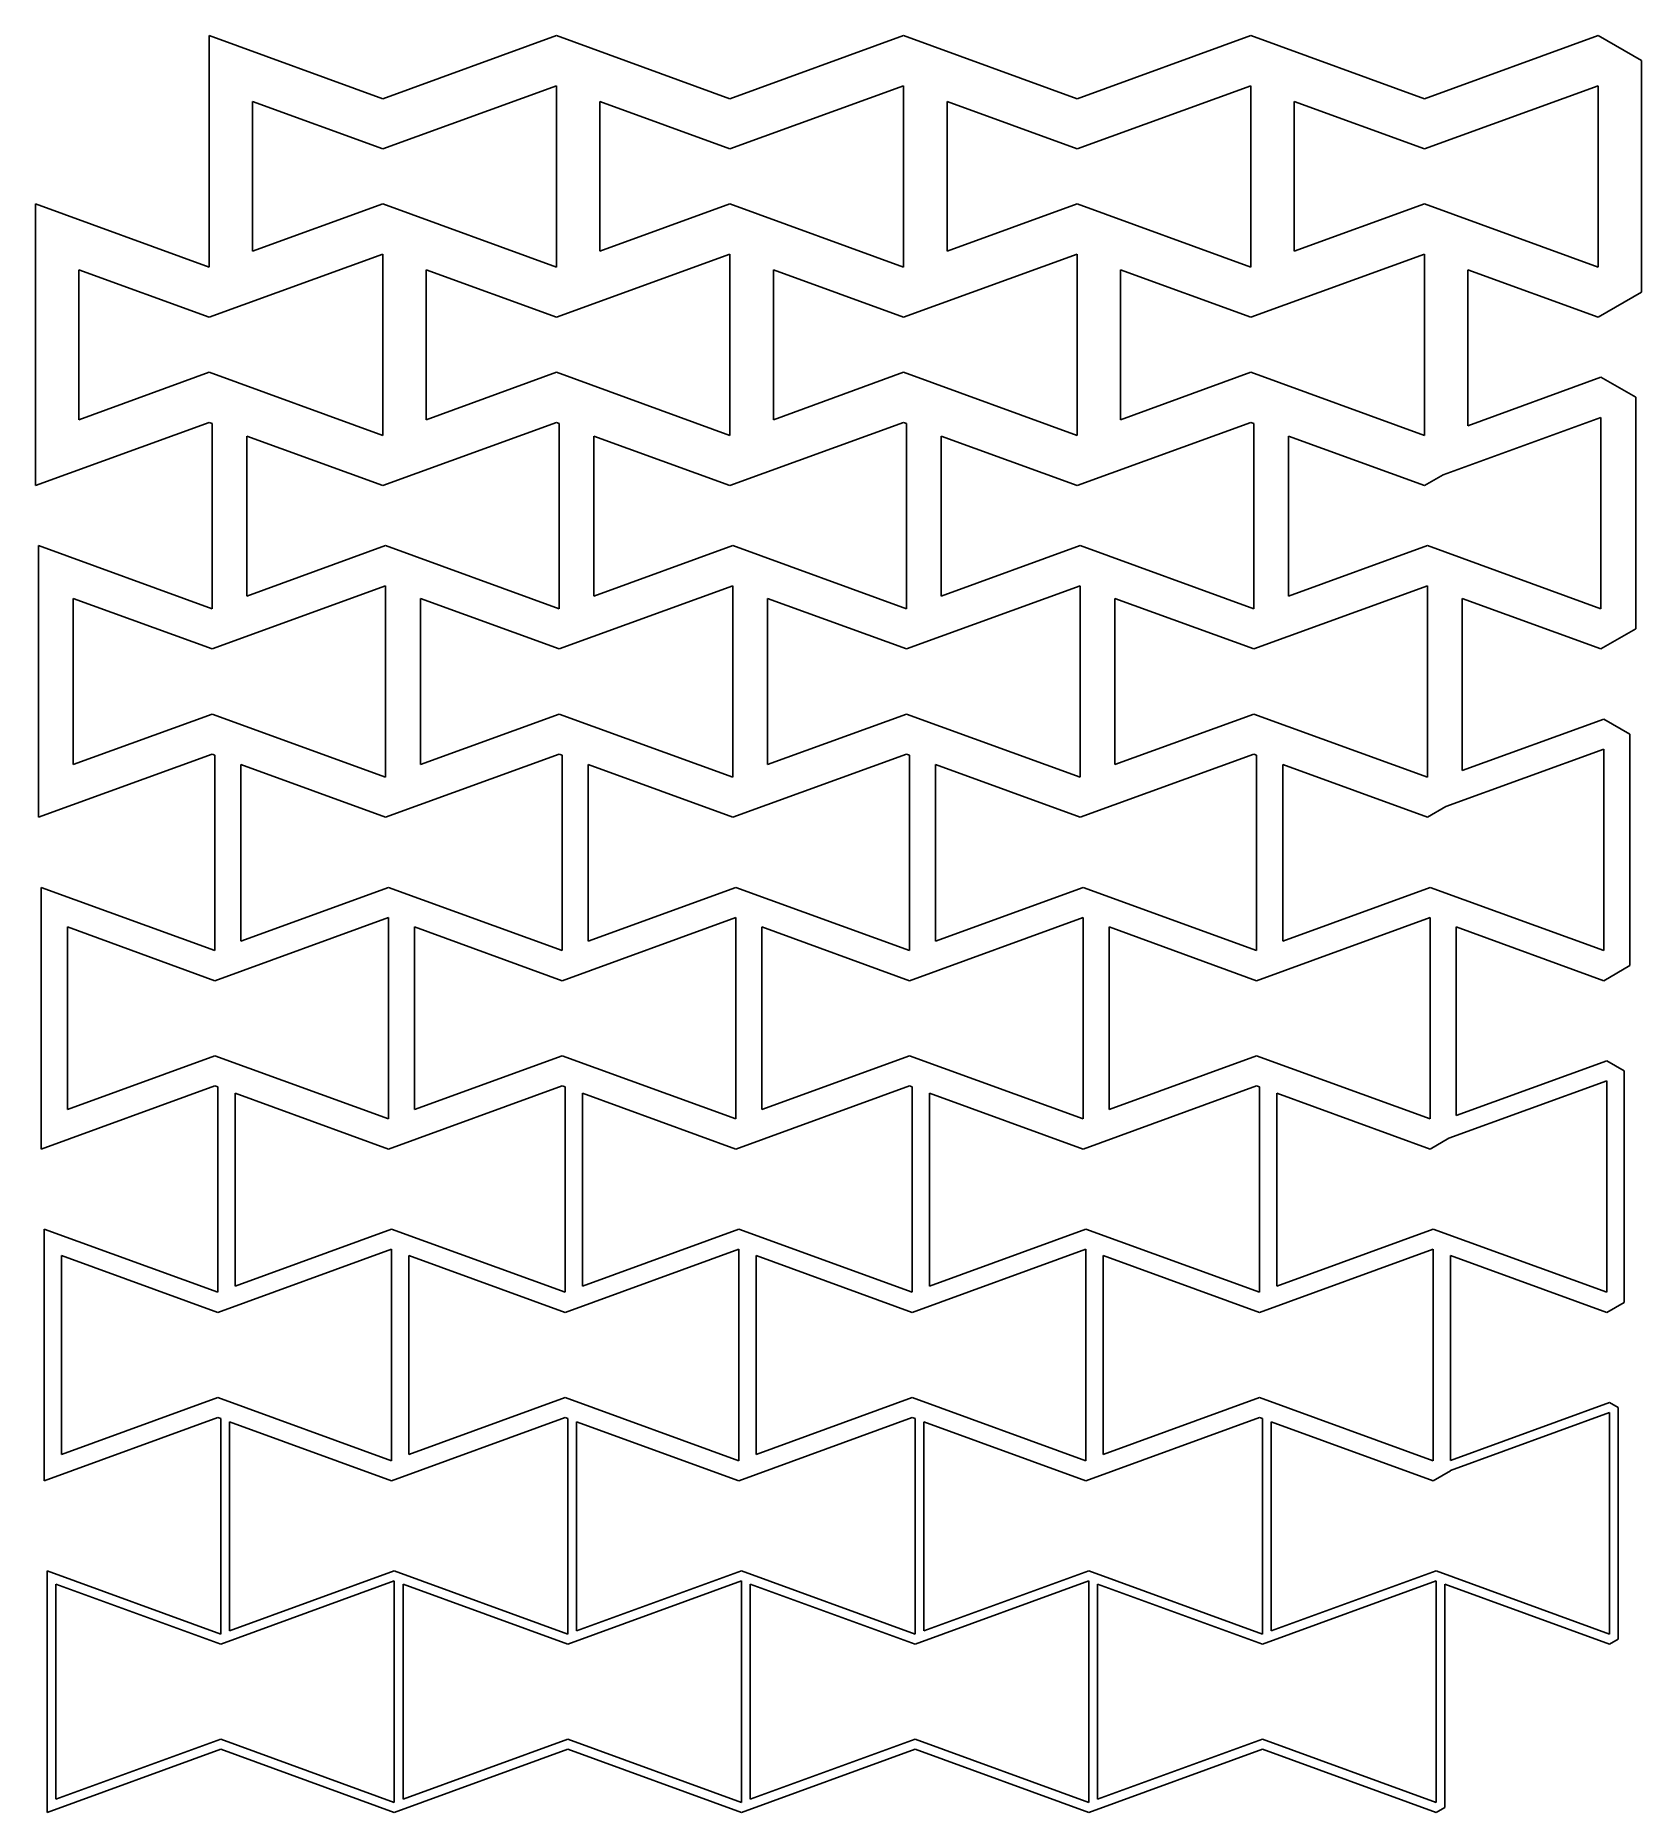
# Model space of a CAD drawing. Header units: metres. Extents: x -0.6 to 68.8, y 14.3 to 91.1.
import ezdxf

# ---------------------------------------------------------------- set-up
doc = ezdxf.new("R2010")
doc.units = ezdxf.units.M

msp = doc.modelspace()

# ---------------------------------------------------------------- linework, layer by layer
for p, q in [((14.375, 88.3252), (6.875, 91.055)), ((6.875, 91.055), (6.875, 81.055)), ((21.875, 91.055), (14.375, 88.3252)), ((29.375, 88.3252), (21.875, 91.055)), ((36.875, 91.055), (29.375, 88.3252)), ((44.375, 88.3252), (36.875, 91.055)), ((51.875, 91.055), (44.375, 88.3252)), ((59.375, 88.3252), (51.875, 91.055)), ((66.875, 91.055), (59.375, 88.3252)), ((68.75, 89.9724), (66.875, 91.055)), ((68.75, 79.9724), (68.75, 89.9724)), ((14.375, 86.1601), (21.875, 88.8899)), ((21.875, 88.8899), (21.875, 81.055)), ((29.375, 86.1601), (36.875, 88.8899)), ((36.875, 88.8899), (36.875, 81.055)), ((44.375, 86.1601), (51.875, 88.8899)), ((51.875, 88.8899), (51.875, 81.055)), ((59.375, 86.1601), (66.875, 88.8899)), ((66.875, 88.8899), (66.875, 81.055)), ((8.75, 81.7374), (8.75, 88.2075)), ((8.75, 88.2075), (14.375, 86.1601)), ((23.75, 81.7374), (23.75, 88.2075)), ((23.75, 88.2075), (29.375, 86.1601)), ((38.75, 81.7374), (38.75, 88.2075)), ((38.75, 88.2075), (44.375, 86.1601)), ((53.75, 81.7374), (53.75, 88.2075)), ((53.75, 88.2075), (59.375, 86.1601)), ((6.875, 81.055), (-0.625, 83.7847)), ((-0.625, 83.7847), (-0.625, 71.6197)), ((14.375, 83.7847), (8.75, 81.7374)), ((21.875, 81.055), (14.375, 83.7847)), ((29.375, 83.7847), (23.75, 81.7374)), ((36.875, 81.055), (29.375, 83.7847)), ((44.375, 83.7847), (38.75, 81.7374)), ((51.875, 81.055), (44.375, 83.7847)), ((59.375, 83.7847), (53.75, 81.7374)), ((66.875, 81.055), (59.375, 83.7847)), ((6.875, 78.8899), (14.375, 81.6197)), ((14.375, 81.6197), (14.375, 73.7847)), ((21.875, 78.8899), (29.375, 81.6197)), ((29.375, 81.6197), (29.375, 73.7847)), ((36.875, 78.8899), (44.375, 81.6197)), ((44.375, 81.6197), (44.375, 73.7847)), ((51.875, 78.8899), (59.375, 81.6197)), ((59.375, 81.6197), (59.375, 73.7847)), ((1.25, 74.4672), (1.25, 80.9372)), ((1.25, 80.9372), (6.875, 78.8899)), ((16.25, 74.4672), (16.25, 80.9372)), ((16.25, 80.9372), (21.875, 78.8899)), ((31.25, 74.4672), (31.25, 80.9372)), ((31.25, 80.9372), (36.875, 78.8899)), ((46.25, 74.4672), (46.25, 80.9372)), ((46.25, 80.9372), (51.875, 78.8899)), ((61.25, 74.2052), (61.25, 80.9372)), ((61.25, 80.9372), (66.875, 78.8899)), ((66.875, 78.8899), (68.75, 79.9724)), ((6.875, 76.5145), (1.25, 74.4672)), ((14.375, 73.7847), (6.875, 76.5145)), ((21.875, 76.5145), (16.25, 74.4672)), ((29.375, 73.7847), (21.875, 76.5145)), ((36.875, 76.5145), (31.25, 74.4672)), ((44.375, 73.7847), (36.875, 76.5145)), ((51.875, 76.5145), (46.25, 74.4672)), ((59.375, 73.7847), (51.875, 76.5145)), ((67, 76.298), (61.25, 74.2052)), ((68.5, 75.432), (67, 76.298)), ((68.5, 65.432), (68.5, 75.432)), ((60.1763, 72.0823), (67, 74.566)), ((67, 74.566), (67, 66.298)), ((-0.625, 71.6197), (6.875, 74.3495)), ((6.875, 74.3495), (7, 74.304)), ((7, 74.304), (7, 66.298)), ((8.5, 66.844), (8.5, 73.758)), ((8.5, 73.758), (14.375, 71.6197)), ((14.375, 71.6197), (21.875, 74.3495)), ((21.875, 74.3495), (22, 74.304)), ((22, 74.304), (22, 66.298)), ((23.5, 66.844), (23.5, 73.758)), ((23.5, 73.758), (29.375, 71.6197)), ((29.375, 71.6197), (36.875, 74.3495)), ((36.875, 74.3495), (37, 74.304)), ((37, 74.304), (37, 66.298)), ((38.5, 66.844), (38.5, 73.758)), ((38.5, 73.758), (44.375, 71.6197)), ((44.375, 71.6197), (51.875, 74.3495)), ((51.875, 74.3495), (52, 74.304)), ((52, 74.304), (52, 66.298)), ((53.5, 66.844), (53.5, 73.758)), ((53.5, 73.758), (59.375, 71.6197)), ((59.375, 71.6197), (60.1763, 72.0823)), ((7, 66.298), (-0.5, 69.0278)), ((-0.5, 69.0278), (-0.5, 57.2958)), ((14.5, 69.0278), (8.5, 66.844)), ((22, 66.298), (14.5, 69.0278)), ((29.5, 69.0278), (23.5, 66.844)), ((37, 66.298), (29.5, 69.0278)), ((44.5, 69.0278), (38.5, 66.844)), ((52, 66.298), (44.5, 69.0278)), ((59.5, 69.0278), (53.5, 66.844)), ((67, 66.298), (59.5, 69.0278)), ((7, 64.566), (14.5, 67.2957)), ((14.5, 67.2957), (14.5, 59.0278)), ((22, 64.566), (29.5, 67.2957)), ((29.5, 67.2957), (29.5, 59.0278)), ((37, 64.566), (44.5, 67.2957)), ((44.5, 67.2957), (44.5, 59.0278)), ((52, 64.566), (59.5, 67.2957)), ((59.5, 67.2957), (59.5, 59.0278)), ((1, 59.5737), (1, 66.7498)), ((1, 66.7498), (7, 64.566)), ((16, 59.5737), (16, 66.7498)), ((16, 66.7498), (22, 64.566)), ((31, 59.5737), (31, 66.7498)), ((31, 66.7498), (37, 64.566)), ((46, 59.5737), (46, 66.7498)), ((46, 66.7498), (52, 64.566)), ((61, 59.3118), (61, 66.7498)), ((61, 66.7498), (67, 64.566)), ((67, 64.566), (68.5, 65.432)), ((7, 61.7576), (1, 59.5737)), ((14.5, 59.0278), (7, 61.7576)), ((22, 61.7576), (16, 59.5737)), ((29.5, 59.0278), (22, 61.7576)), ((37, 61.7576), (31, 59.5737)), ((44.5, 59.0278), (37, 61.7576)), ((52, 61.7576), (46, 59.5737)), ((59.5, 59.0278), (52, 61.7576)), ((67.125, 61.5411), (61, 59.3118)), ((68.25, 60.8916), (67.125, 61.5411)), ((68.25, 50.8916), (68.25, 60.8916)), ((-0.5, 57.2958), (7, 60.0255)), ((7, 60.0255), (7.125, 59.98)), ((7.125, 59.98), (7.125, 51.5411)), ((14.5, 57.2958), (22, 60.0255)), ((22, 60.0255), (22.125, 59.98)), ((22.125, 59.98), (22.125, 51.5411)), ((29.5, 57.2958), (37, 60.0255)), ((37, 60.0255), (37.125, 59.98)), ((37.125, 59.98), (37.125, 51.5411)), ((44.5, 57.2958), (52, 60.0255)), ((52, 60.0255), (52.125, 59.98)), ((52.125, 59.98), (52.125, 51.5411)), ((60.3014, 57.7584), (67.125, 60.242)), ((67.125, 60.242), (67.125, 51.5411)), ((8.25, 51.9505), (8.25, 59.5706)), ((8.25, 59.5706), (14.5, 57.2958)), ((23.25, 51.9505), (23.25, 59.5706)), ((23.25, 59.5706), (29.5, 57.2958)), ((38.25, 51.9505), (38.25, 59.5706)), ((38.25, 59.5706), (44.5, 57.2958)), ((53.25, 51.9505), (53.25, 59.5706)), ((53.25, 59.5706), (59.5, 57.2958)), ((59.5, 57.2958), (60.3014, 57.7584)), ((7.125, 51.5411), (-0.375, 54.2708)), ((-0.375, 54.2708), (-0.375, 42.9718)), ((14.625, 54.2708), (8.25, 51.9505)), ((22.125, 51.5411), (14.625, 54.2708)), ((29.625, 54.2708), (23.25, 51.9505)), ((37.125, 51.5411), (29.625, 54.2708)), ((44.625, 54.2708), (38.25, 51.9505)), ((52.125, 51.5411), (44.625, 54.2708)), ((59.625, 54.2708), (53.25, 51.9505)), ((67.125, 51.5411), (59.625, 54.2708)), ((7.125, 50.242), (14.625, 52.9718)), ((14.625, 52.9718), (14.625, 44.2708)), ((22.125, 50.242), (29.625, 52.9718)), ((29.625, 52.9718), (29.625, 44.2708)), ((37.125, 50.242), (44.625, 52.9718)), ((44.625, 52.9718), (44.625, 44.2708)), ((52.125, 50.242), (59.625, 52.9718)), ((59.625, 52.9718), (59.625, 44.2708)), ((0.75, 44.6803), (0.75, 52.5623)), ((0.75, 52.5623), (7.125, 50.242)), ((15.75, 44.6803), (15.75, 52.5623)), ((15.75, 52.5623), (22.125, 50.242)), ((30.75, 44.6803), (30.75, 52.5623)), ((30.75, 52.5623), (37.125, 50.242)), ((45.75, 44.6803), (45.75, 52.5623)), ((45.75, 52.5623), (52.125, 50.242)), ((60.75, 44.4183), (60.75, 52.5623)), ((60.75, 52.5623), (67.125, 50.2421)), ((67.125, 50.2421), (68.25, 50.8916)), ((7.125, 47.0006), (0.75, 44.6803)), ((14.625, 44.2708), (7.125, 47.0006)), ((22.125, 47.0006), (15.75, 44.6803)), ((29.625, 44.2708), (22.125, 47.0006)), ((37.125, 47.0006), (30.75, 44.6803)), ((44.625, 44.2708), (37.125, 47.0006)), ((52.125, 47.0006), (45.75, 44.6803)), ((59.625, 44.2708), (52.125, 47.0006)), ((67.25, 46.7841), (60.75, 44.4183)), ((68, 46.3511), (67.25, 46.7841)), ((68, 36.3511), (68, 46.3511)), ((-0.375, 42.9718), (7.125, 45.7016)), ((7.125, 45.7016), (7.25, 45.6561)), ((7.25, 45.6561), (7.25, 36.7841)), ((8, 37.0571), (8, 45.3831)), ((8, 45.3831), (14.625, 42.9718)), ((14.625, 42.9718), (22.125, 45.7016)), ((22.125, 45.7016), (22.25, 45.6561)), ((22.25, 45.6561), (22.25, 36.7841)), ((23, 37.0571), (23, 45.3831)), ((23, 45.3831), (29.625, 42.9718)), ((29.625, 42.9718), (37.125, 45.7016)), ((37.125, 45.7016), (37.25, 45.6561)), ((37.25, 45.6561), (37.25, 36.7841)), ((38, 37.0571), (38, 45.3831)), ((38, 45.3831), (44.625, 42.9718)), ((44.625, 42.9718), (52.125, 45.7016)), ((52.125, 45.7016), (52.25, 45.6561)), ((52.25, 45.6561), (52.25, 36.7841)), ((53, 37.0571), (53, 45.3831)), ((53, 45.3831), (59.625, 42.9718)), ((60.4263, 43.4345), (67.25, 45.9181)), ((67.25, 45.9181), (67.25, 36.7841)), ((59.625, 42.9718), (60.4263, 43.4345)), ((7.25, 36.7841), (-0.25, 39.5139)), ((-0.25, 39.5139), (-0.25, 28.6479)), ((14.75, 39.5139), (8, 37.0571)), ((22.25, 36.7841), (14.75, 39.5139)), ((29.75, 39.5139), (23, 37.0571)), ((37.25, 36.7841), (29.75, 39.5139)), ((44.75, 39.5139), (38, 37.0571)), ((52.25, 36.7841), (44.75, 39.5139)), ((59.75, 39.5139), (53, 37.0571)), ((67.25, 36.7841), (59.75, 39.5139)), ((0.5, 29.7869), (0.5, 38.3749)), ((0.5, 38.3749), (7.25, 35.9181)), ((7.25, 35.9181), (14.75, 38.6479)), ((14.75, 38.6479), (14.75, 29.5139)), ((15.5, 29.7869), (15.5, 38.3749)), ((15.5, 38.3749), (22.25, 35.9181)), ((22.25, 35.9181), (29.75, 38.6479)), ((29.75, 38.6479), (29.75, 29.5139)), ((30.5, 29.7869), (30.5, 38.3749)), ((30.5, 38.3749), (37.25, 35.9181)), ((37.25, 35.9181), (44.75, 38.6479)), ((44.75, 38.6479), (44.75, 29.5139)), ((45.5, 29.7869), (45.5, 38.3749)), ((45.5, 38.3749), (52.25, 35.9181)), ((52.25, 35.9181), (59.75, 38.6479)), ((59.75, 38.6479), (59.75, 29.5139)), ((60.5, 29.5249), (60.5, 38.3749)), ((60.5, 38.3749), (67.25, 35.9181)), ((67.25, 35.9181), (68, 36.3511)), ((7.25, 32.2437), (0.5, 29.7869)), ((14.75, 29.5139), (7.25, 32.2437)), ((22.25, 32.2437), (15.5, 29.7869)), ((29.75, 29.5139), (22.25, 32.2437)), ((37.25, 32.2437), (30.5, 29.7869)), ((44.75, 29.5139), (37.25, 32.2437)), ((52.25, 32.2437), (45.5, 29.7869)), ((59.75, 29.5139), (52.25, 32.2437)), ((67.375, 32.0271), (60.5, 29.5249)), ((60.5, 29.0918), (67.375, 31.5941)), ((67.75, 31.8107), (67.375, 32.0271)), ((67.375, 31.5941), (67.375, 22.0271)), ((67.75, 21.8107), (67.75, 31.8107)), ((-0.25, 28.6479), (7.25, 31.3776)), ((7.25, 31.3776), (7.375, 31.3321)), ((7.375, 31.3321), (7.375, 22.0272)), ((7.75, 22.1637), (7.75, 31.1957)), ((7.75, 31.1957), (14.75, 28.6479)), ((14.75, 28.6479), (22.25, 31.3776)), ((22.25, 31.3776), (22.375, 31.3321)), ((22.375, 31.3321), (22.375, 22.0272)), ((22.75, 22.1637), (22.75, 31.1957)), ((22.75, 31.1957), (29.75, 28.6479)), ((29.75, 28.6479), (37.25, 31.3776)), ((37.25, 31.3776), (37.375, 31.3321)), ((37.375, 31.3321), (37.375, 22.0272)), ((37.75, 22.1637), (37.75, 31.1957)), ((37.75, 31.1957), (44.75, 28.6479)), ((44.75, 28.6479), (52.25, 31.3776)), ((52.25, 31.3776), (52.375, 31.3321)), ((52.375, 31.3321), (52.375, 22.0272)), ((52.75, 22.1637), (52.75, 31.1957)), ((52.75, 31.1957), (59.75, 28.6479)), ((59.75, 28.6479), (60.5, 29.0809)), ((60.5, 29.0809), (60.5, 29.0918)), ((7.375, 22.0272), (-0.125, 24.7569)), ((-0.125, 24.7569), (-0.125, 14.3239)), ((14.875, 24.7569), (7.75, 22.1637)), ((22.375, 22.0272), (14.875, 24.7569)), ((29.875, 24.7569), (22.75, 22.1637)), ((37.375, 22.0272), (29.875, 24.7569)), ((44.875, 24.7569), (37.75, 22.1637)), ((52.375, 22.0272), (44.875, 24.7569)), ((59.875, 24.7569), (52.75, 22.1637)), ((67.375, 22.0271), (59.875, 24.7569)), ((0.25, 14.8934), (0.25, 24.1874)), ((0.25, 24.1874), (7.375, 21.5941)), ((7.375, 21.5941), (14.875, 24.3239)), ((14.875, 24.3239), (14.875, 14.7569)), ((15.25, 14.8934), (15.25, 24.1874)), ((15.25, 24.1874), (22.375, 21.5941)), ((22.375, 21.5941), (29.875, 24.3239)), ((29.875, 24.3239), (29.875, 14.7569)), ((30.25, 14.8934), (30.25, 24.1874)), ((30.25, 24.1874), (37.375, 21.5941)), ((37.375, 21.5941), (44.875, 24.3239)), ((44.875, 24.3239), (44.875, 14.7569)), ((45.25, 14.8934), (45.25, 24.1874)), ((45.25, 24.1874), (52.375, 21.5941)), ((52.375, 21.5941), (59.875, 24.3239)), ((59.875, 24.3239), (59.875, 14.7569)), ((60.25, 14.5404), (60.25, 24.1874)), ((60.25, 24.1874), (67.375, 21.5942)), ((67.375, 21.5942), (67.75, 21.8107)), ((-0.125, 14.3239), (7.375, 17.0537)), ((7.375, 17.4867), (0.25, 14.8934)), ((14.875, 14.7569), (7.375, 17.4867)), ((7.375, 17.0537), (14.875, 14.3239)), ((14.875, 14.3239), (22.375, 17.0537)), ((22.375, 17.4867), (15.25, 14.8934)), ((29.875, 14.7569), (22.375, 17.4867)), ((22.375, 17.0537), (29.875, 14.3239)), ((29.875, 14.3239), (37.375, 17.0537)), ((37.375, 17.4867), (30.25, 14.8934)), ((44.875, 14.7569), (37.375, 17.4867)), ((37.375, 17.0537), (44.875, 14.3239)), ((44.875, 14.3239), (52.375, 17.0537)), ((52.375, 17.4867), (45.25, 14.8934)), ((59.875, 14.7569), (52.375, 17.4867)), ((52.375, 17.0537), (59.875, 14.3239)), ((59.875, 14.3239), (60.25, 14.5404))]:
    msp.add_line(p, q)

doc.saveas('drawing.dxf')
